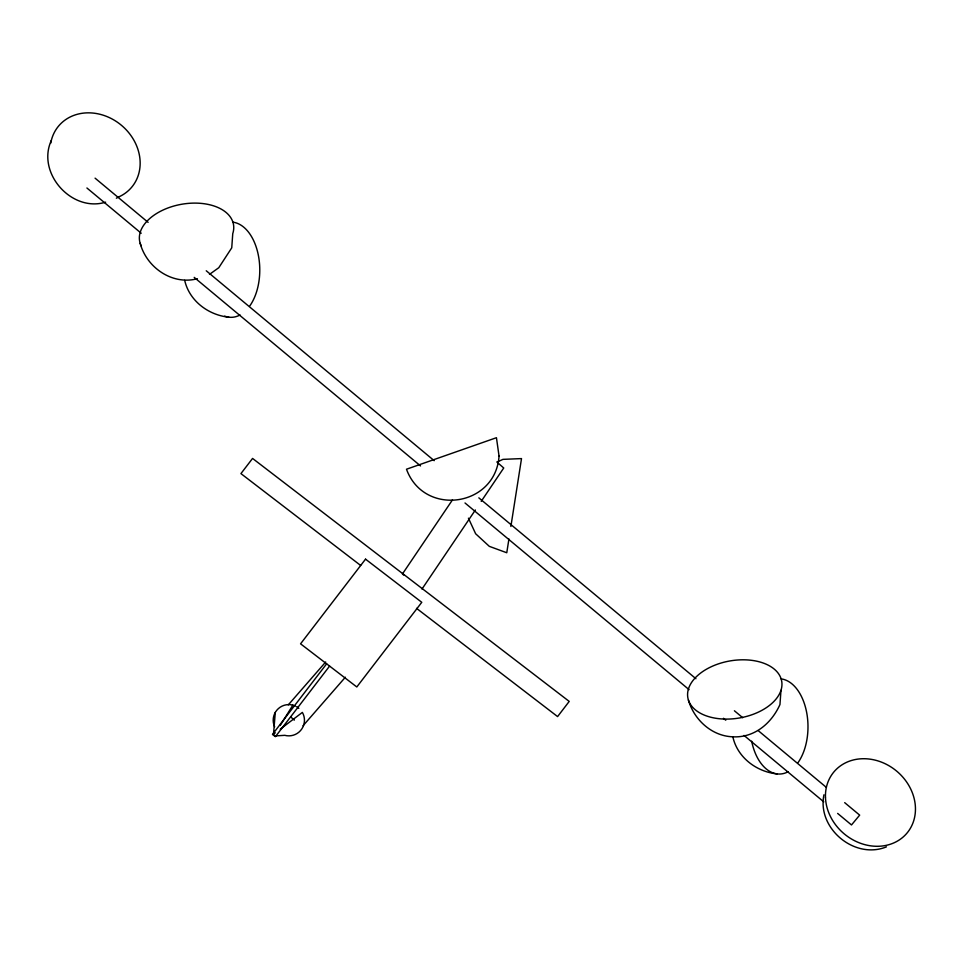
<?xml version="1.0" encoding="UTF-8"?>
<svg xmlns="http://www.w3.org/2000/svg" width="963" height="963" viewBox="0 0 963 963"><rect width="100%" height="100%" fill="white"/><g stroke="black" fill="none" stroke-linecap="round" stroke-linejoin="round"><path stroke-width="1.44" d="M823.955 794.776C816.817 828.409 854.663 859.947 886.454 846.85M780.969 690.327A47.656 28.914 -10 0 1 703.339 714.69A47.656 28.914 -10 0 1 719.963 663.363A47.656 28.914 -10 0 1 780.969 690.327L779.958 704.543C771.471 723.43 754.306 738.043 732.602 736.803C711.645 735.997 694.07 719.746 688.389 700.005M275.286 712.403L273.468 734.998L275.213 732.711M508.933 538.967L506.767 552.75L489.312 546.346L475.638 533.755L468.427 518.178M510.884 526.472L521.513 458.593L502.939 459.363L497.751 461.759M51.316 140.466C36.353 173.051 71.78 212.654 105.641 202.17M280.221 725.476L292.872 705.121L295.388 706.168M452.49 499.857L402.438 573.972L403.69 575.067M421.987 589.055L475.373 509.993M481.211 501.35L503.733 467.994L496.8 461.939M326.638 663.832L272.481 734.396L275.43 736.659L329.587 666.095M288.286 704.892L325.687 662.002M303.068 725.729L345.38 677.194M280.221 729.184L302.37 712.403A15.637 15.637 0 0 1 284.771 735.323L274.527 735.973M209.477 274.383L218.77 267.726L231.746 247.828L232.757 233.624A47.656 28.914 -10 0 0 184.643 203.795A47.656 28.914 -10 0 0 141.248 245.938M116.367 198.209L118.967 196.825A47.656 40.891 39.8 0 0 120.134 124.239A47.656 40.891 39.8 0 0 50.75 143.126M197.403 278.728C172.353 285.409 146.653 267.618 140.165 243.29M228.869 317.188C208.417 315.166 189.266 300.805 184.691 280.341M777.081 773.891C756.629 771.869 737.477 757.52 732.903 737.056M360.656 565.462L240.931 473.603L252.571 458.436L569.217 701.413L557.589 716.58L416.534 608.339M296.64 706.686L298.807 708.335M95.072 178.155L148.121 222.357M206.251 270.772L434.193 460.675M478.828 497.847L695.912 678.71M734.396 710.766L742.726 717.712M758.182 730.592L826.23 787.277M844.683 802.648L859.67 815.131L851.497 824.954L837.641 813.41M86.911 187.99L141.212 233.227M194.201 277.38L420.53 465.923M465.009 502.975L689.075 689.652M723.466 718.29L725.765 720.216M744.05 735.443L823.786 801.866M291.103 717.291L294.341 720.107M274.66 726.836A15.637 15.637 0 0 1 292.872 705.121M788.276 771.676A47.656 28.914 89.6 0 1 751.658 741.185M781.065 678.867A47.656 28.914 89.6 0 1 806.488 711.585A47.656 28.914 89.6 0 1 798.062 762.576M240.064 314.973A47.656 28.914 89.6 0 1 224.668 316.141M232.853 222.164A47.656 28.914 89.6 0 1 258.277 254.882A47.656 28.914 89.6 0 1 249.85 305.861M499.051 456.113C495.572 506.959 423.937 517.107 406.494 469.222L496.439 437.708L499.051 456.113M365.531 559.154L300.564 643.826L356.804 686.968L421.77 602.308L365.531 559.154M825.472 797.436A47.656 40.891 39.8 0 0 894.266 842.709A47.656 40.891 39.8 0 0 891.63 767.379A47.656 40.891 39.8 0 0 825.472 797.436"/></g></svg>
